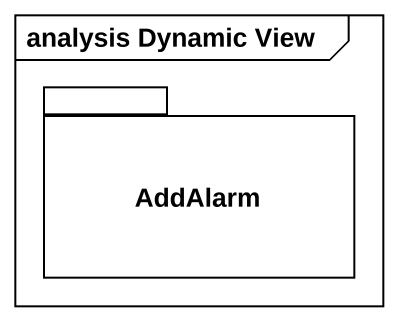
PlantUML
@startuml
mainframe analysis Dynamic View
package AddAlarm {
}
@enduml
